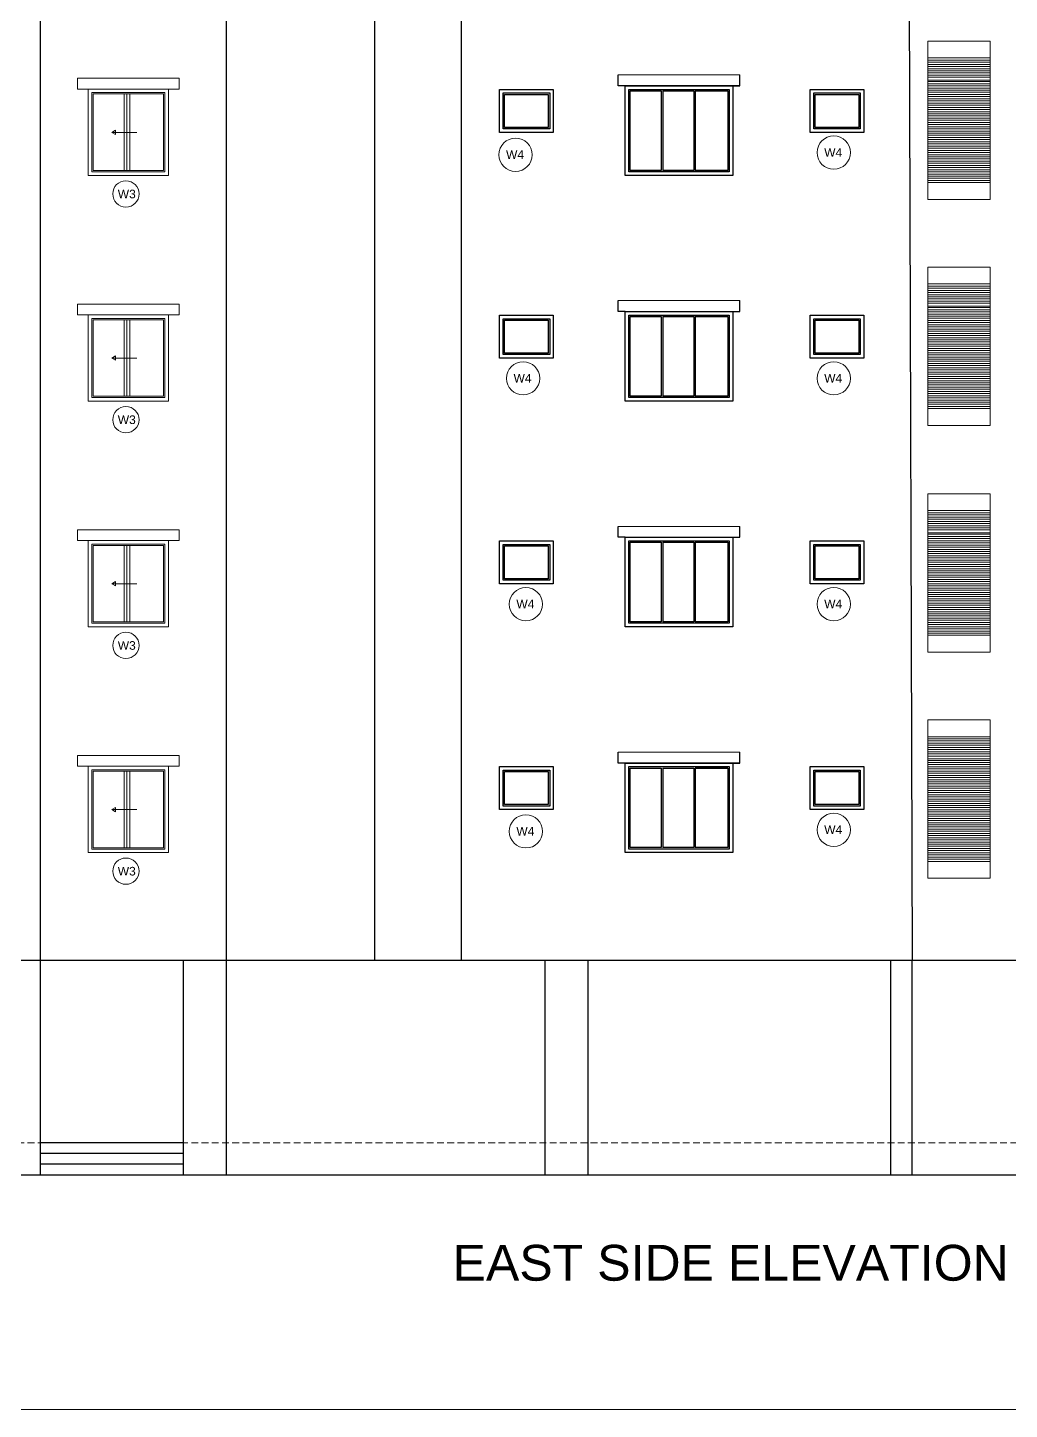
# Model space of a CAD drawing. Header units: millimetres. Extents: x -1932176 to 78768, y -1967 to 1266654.
# Drawn here: x -522262 to -508562, y 388385 to 407666 of the extents above; entities that cross this region are included whole.
import ezdxf

# ---------------------------------------------------------------- set-up
doc = ezdxf.new("R2010")
doc.units = ezdxf.units.MM
doc.linetypes.add('HIDDEN2', pattern=[4.7625, 3.175, -1.5875])
doc.layers.add('NAMES', color=252, linetype='Continuous', lineweight=15)
doc.layers.add('SHEET', color=7, linetype='Continuous', lineweight=13)
doc.styles.get("Standard").update_dxf_attribs({"font": 'arial.ttf'})

msp = doc.modelspace()

# ---------------------------------------------------------------- linework, layer by layer
at = {"ltscale": 30}
for p, q in [((-522081.01097, 394654.59026), (-522081.01097, 418204.59026)), ((-519488.23774, 394654.59026), (-519488.23774, 418204.59026)), ((-517421.05457, 418204.59026), (-517421.05457, 394654.59026)), ((-516211.04865, 418204.59026), (-516211.04865, 394654.59026)), ((-509992.71729, 418204.59026), (-509917.97186, 394654.59026)), ((-514022.47723, 406854.59026), (-514022.47723, 407006.95839)), ((-513922.47723, 406854.59026), (-514022.47723, 406854.59026)), ((-512422.47723, 406854.59026), (-512322.47723, 406854.59026)), ((-512322.47723, 406854.59026), (-512322.47723, 407006.95839)), ((-513852.47723, 406784.59026), (-513419.47723, 406784.59026)), ((-513419.47723, 406784.59026), (-513419.47723, 405674.59026)), ((-513399.47723, 406784.59026), (-513399.47723, 405674.59026)), ((-512965.47723, 406784.59026), (-512965.47723, 405674.59026)), ((-512492.47723, 406784.59026), (-512945.47723, 406784.59026)), ((-512945.47723, 406784.59026), (-512945.47723, 405674.59026)), ((-514022.47723, 403704.59026), (-514022.47723, 403856.95839)), ((-512322.47723, 403704.59026), (-512322.47723, 403856.95839)), ((-513922.47723, 403704.59026), (-514022.47723, 403704.59026)), ((-513852.47723, 403634.59026), (-513419.47723, 403634.59026)), ((-513419.47723, 403634.59026), (-513419.47723, 402524.59026)), ((-513399.47723, 403634.59026), (-513399.47723, 402524.59026)), ((-512965.47723, 403634.59026), (-512965.47723, 402524.59026)), ((-512492.47723, 403634.59026), (-512945.47723, 403634.59026)), ((-512945.47723, 403634.59026), (-512945.47723, 402524.59026)), ((-512422.47723, 403704.59026), (-512322.47723, 403704.59026)), ((-514022.47723, 400554.59026), (-514022.47723, 400706.95839)), ((-512322.47723, 400554.59026), (-512322.47723, 400706.95839)), ((-513922.47723, 400554.59026), (-514022.47723, 400554.59026)), ((-513852.47723, 400484.59026), (-513419.47723, 400484.59026)), ((-513419.47723, 400484.59026), (-513419.47723, 399374.59026)), ((-513399.47723, 400484.59026), (-513399.47723, 399374.59026)), ((-512965.47723, 400484.59026), (-512965.47723, 399374.59026)), ((-512492.47723, 400484.59026), (-512945.47723, 400484.59026)), ((-512945.47723, 400484.59026), (-512945.47723, 399374.59026)), ((-512422.47723, 400554.59026), (-512322.47723, 400554.59026)), ((-514022.47723, 397404.59026), (-514022.47723, 397556.95839)), ((-513922.47723, 397404.59026), (-514022.47723, 397404.59026)), ((-512422.47723, 397404.59026), (-512322.47723, 397404.59026)), ((-512322.47723, 397404.59026), (-512322.47723, 397556.95839)), ((-513852.47723, 397334.59026), (-513419.47723, 397334.59026)), ((-513419.47723, 397334.59026), (-513419.47723, 396224.59026)), ((-513399.47723, 397334.59026), (-513399.47723, 396224.59026)), ((-512965.47723, 397334.59026), (-512965.47723, 396224.59026)), ((-512492.47723, 397334.59026), (-512945.47723, 397334.59026)), ((-512945.47723, 397334.59026), (-512945.47723, 396224.59026)), ((-527244.24249, 394654.59026), (-504789.04995, 394654.59026)), ((-522081.01097, 391654.59026), (-522081.01097, 394654.59026)), ((-520088.23774, 391654.59026), (-520088.23774, 394654.59026)), ((-519488.23774, 391654.59026), (-519488.23774, 394654.59026)), ((-519488.23774, 391654.59026), (-519488.23774, 394654.59026)), ((-515038.86012, 391654.59026), (-515038.86012, 394654.59026)), ((-514438.86012, 391654.59026), (-514438.86012, 394654.59026)), ((-510217.97186, 391654.59026), (-510217.97186, 394654.59026)), ((-509917.97186, 391654.59026), (-509917.97186, 394654.59026)), ((-520088.23774, 392104.59026), (-522081.01097, 392104.59026)), ((-520088.23774, 391954.59026), (-522081.01097, 391954.59026)), ((-520088.23774, 391804.59026), (-522081.01097, 391804.59026)), ((-500061.29465, 391654.59026), (-534206.5955, 391654.59026)), ((-502154.19316, 391654.59026), (-529449.42714, 391654.59026))]:
    msp.add_line(p, q, dxfattribs=at)
at = {"color": 254, "linetype": 'Continuous', "lineweight": 15, "ltscale": 50, "transparency": 33554493}
for p, q in [((-508830.11759, 407243.62683), (-509701.42006, 407243.62683)), ((-508830.11759, 407213.62683), (-509701.42006, 407213.62683)), ((-508830.11759, 407183.62683), (-509701.42006, 407183.62683)), ((-508830.11759, 407183.62683), (-509701.42006, 407183.62683)), ((-508830.11759, 407153.62683), (-509701.42006, 407153.62683)), ((-508830.11759, 407123.62683), (-509701.42006, 407123.62683)), ((-508830.11759, 407093.62683), (-509701.42006, 407093.62683)), ((-508830.11759, 407063.62683), (-509701.42006, 407063.62683)), ((-508830.11759, 407033.62683), (-509701.42006, 407033.62683)), ((-508830.11759, 407003.62683), (-509701.42006, 407003.62683)), ((-508830.11759, 407003.62683), (-509701.42006, 407003.62683)), ((-508830.11759, 406973.62683), (-509701.42006, 406973.62683)), ((-508830.11759, 406933.62683), (-509701.42006, 406933.62683)), ((-508830.11759, 406913.62683), (-509701.42006, 406913.62683)), ((-508830.11759, 406883.62683), (-509701.42006, 406883.62683)), ((-508830.11759, 406853.62683), (-509701.42006, 406853.62683)), ((-508830.11759, 406823.62683), (-509701.42006, 406823.62683)), ((-508830.11759, 406823.62683), (-509701.42006, 406823.62683)), ((-508830.11759, 406793.62683), (-509701.42006, 406793.62683)), ((-508830.11759, 406763.62683), (-509701.42006, 406763.62683)), ((-508830.11759, 406733.62683), (-509701.42006, 406733.62683)), ((-508830.11759, 406703.62683), (-509701.42006, 406703.62683)), ((-508830.11759, 406673.62683), (-509701.42006, 406673.62683)), ((-508830.11759, 406643.62683), (-509701.42006, 406643.62683)), ((-508830.11759, 406643.62683), (-509701.42006, 406643.62683)), ((-508830.11759, 406613.62683), (-509701.42006, 406613.62683)), ((-508830.11759, 406583.62683), (-509701.42006, 406583.62683)), ((-508830.11759, 406553.62683), (-509701.42006, 406553.62683)), ((-508830.11759, 406523.62683), (-509701.42006, 406523.62683)), ((-508830.11759, 406493.62683), (-509701.42006, 406493.62683)), ((-508830.11759, 406463.62683), (-509701.42006, 406463.62683)), ((-508830.11759, 406463.62683), (-509701.42006, 406463.62683)), ((-508830.11759, 406433.62683), (-509701.42006, 406433.62683)), ((-508830.11759, 406403.62683), (-509701.42006, 406403.62683)), ((-508830.11759, 406373.62683), (-509701.42006, 406373.62683)), ((-508830.11759, 406343.62683), (-509701.42006, 406343.62683)), ((-508830.11759, 406313.62683), (-509701.42006, 406313.62683)), ((-508830.11759, 406283.62683), (-509701.42006, 406283.62683)), ((-508830.11759, 406283.62683), (-509701.42006, 406283.62683)), ((-508830.11759, 406253.62683), (-509701.42006, 406253.62683)), ((-508830.11759, 406223.62683), (-509701.42006, 406223.62683)), ((-508830.11759, 406193.62683), (-509701.42006, 406193.62683)), ((-508830.11759, 406163.62683), (-509701.42006, 406163.62683)), ((-508830.11759, 406133.62683), (-509701.42006, 406133.62683)), ((-508830.11759, 406103.62683), (-509701.42006, 406103.62683)), ((-508830.11759, 406073.62683), (-509701.42006, 406073.62683)), ((-508830.11759, 406043.62683), (-509701.42006, 406043.62683)), ((-508830.11759, 406013.62683), (-509701.42006, 406013.62683)), ((-508830.11759, 405983.62683), (-509701.42006, 405983.62683)), ((-508830.11759, 405953.62683), (-509701.42006, 405953.62683)), ((-508830.11759, 405923.62683), (-509701.42006, 405923.62683)), ((-508830.11759, 405923.62683), (-509701.42006, 405923.62683)), ((-508830.11759, 405893.62683), (-509701.42006, 405893.62683)), ((-508830.11759, 405863.62683), (-509701.42006, 405863.62683)), ((-508830.11759, 405833.62683), (-509701.42006, 405833.62683)), ((-508830.11759, 405833.62683), (-509701.42006, 405833.62683)), ((-508830.11759, 405803.62683), (-509701.42006, 405803.62683)), ((-508830.11759, 405803.62683), (-509701.42006, 405803.62683)), ((-508830.11759, 405773.62683), (-509701.42006, 405773.62683)), ((-508830.11759, 405773.62683), (-509701.42006, 405773.62683)), ((-508830.11759, 405743.62683), (-509701.42006, 405743.62683)), ((-508830.11759, 405743.62683), (-509701.42006, 405743.62683)), ((-508830.11759, 405713.62683), (-509701.42006, 405713.62683)), ((-508830.11759, 405683.62683), (-509701.42006, 405683.62683)), ((-508830.11759, 405683.62683), (-509701.42006, 405683.62683)), ((-508830.11759, 405653.62683), (-509701.42006, 405653.62683)), ((-508830.11759, 405623.62683), (-509701.42006, 405623.62683)), ((-508830.11759, 405593.62683), (-509701.42006, 405593.62683)), ((-508830.11759, 405563.62683), (-509701.42006, 405563.62683)), ((-508830.11759, 405533.62683), (-509701.42006, 405533.62683)), ((-508830.11759, 405503.62683), (-509701.42006, 405503.62683)), ((-508830.11759, 404089.89062), (-509701.42006, 404089.89062)), ((-508830.11759, 404059.89062), (-509701.42006, 404059.89062)), ((-508830.11759, 404029.89062), (-509701.42006, 404029.89062)), ((-508830.11759, 404029.89062), (-509701.42006, 404029.89062)), ((-508830.11759, 403999.89062), (-509701.42006, 403999.89062)), ((-508830.11759, 403969.89062), (-509701.42006, 403969.89062)), ((-508830.11759, 403939.89062), (-509701.42006, 403939.89062)), ((-508830.11759, 403909.89062), (-509701.42006, 403909.89062)), ((-508830.11759, 403879.89062), (-509701.42006, 403879.89062)), ((-508830.11759, 403849.89062), (-509701.42006, 403849.89062)), ((-508830.11759, 403849.89062), (-509701.42006, 403849.89062)), ((-508830.11759, 403819.89062), (-509701.42006, 403819.89062)), ((-508830.11759, 403779.89062), (-509701.42006, 403779.89062)), ((-508830.11759, 403759.89062), (-509701.42006, 403759.89062)), ((-508830.11759, 403729.89062), (-509701.42006, 403729.89062)), ((-508830.11759, 403699.89062), (-509701.42006, 403699.89062)), ((-508830.11759, 403669.89062), (-509701.42006, 403669.89062)), ((-508830.11759, 403669.89062), (-509701.42006, 403669.89062)), ((-508830.11759, 403639.89062), (-509701.42006, 403639.89062)), ((-508830.11759, 403609.89062), (-509701.42006, 403609.89062)), ((-508830.11759, 403579.89062), (-509701.42006, 403579.89062)), ((-508830.11759, 403549.89062), (-509701.42006, 403549.89062)), ((-508830.11759, 403519.89062), (-509701.42006, 403519.89062)), ((-508830.11759, 403489.89062), (-509701.42006, 403489.89062)), ((-508830.11759, 403489.89062), (-509701.42006, 403489.89062)), ((-508830.11759, 403459.89062), (-509701.42006, 403459.89062)), ((-508830.11759, 403429.89062), (-509701.42006, 403429.89062)), ((-508830.11759, 403399.89062), (-509701.42006, 403399.89062)), ((-508830.11759, 403369.89062), (-509701.42006, 403369.89062)), ((-508830.11759, 403339.89062), (-509701.42006, 403339.89062)), ((-508830.11759, 403309.89062), (-509701.42006, 403309.89062)), ((-508830.11759, 403309.89062), (-509701.42006, 403309.89062)), ((-508830.11759, 403279.89062), (-509701.42006, 403279.89062)), ((-508830.11759, 403249.89062), (-509701.42006, 403249.89062)), ((-508830.11759, 403219.89062), (-509701.42006, 403219.89062)), ((-508830.11759, 403189.89062), (-509701.42006, 403189.89062)), ((-508830.11759, 403159.89062), (-509701.42006, 403159.89062)), ((-508830.11759, 403129.89062), (-509701.42006, 403129.89062)), ((-508830.11759, 403129.89062), (-509701.42006, 403129.89062)), ((-508830.11759, 403099.89062), (-509701.42006, 403099.89062)), ((-508830.11759, 403069.89062), (-509701.42006, 403069.89062)), ((-508830.11759, 403039.89062), (-509701.42006, 403039.89062)), ((-508830.11759, 403009.89062), (-509701.42006, 403009.89062)), ((-508830.11759, 402979.89062), (-509701.42006, 402979.89062)), ((-508830.11759, 402949.89062), (-509701.42006, 402949.89062)), ((-508830.11759, 402919.89062), (-509701.42006, 402919.89062)), ((-508830.11759, 402889.89062), (-509701.42006, 402889.89062)), ((-508830.11759, 402859.89062), (-509701.42006, 402859.89062)), ((-508830.11759, 402829.89062), (-509701.42006, 402829.89062)), ((-508830.11759, 402799.89062), (-509701.42006, 402799.89062)), ((-508830.11759, 402769.89062), (-509701.42006, 402769.89062)), ((-508830.11759, 402769.89062), (-509701.42006, 402769.89062)), ((-508830.11759, 402739.89062), (-509701.42006, 402739.89062)), ((-508830.11759, 402709.89062), (-509701.42006, 402709.89062)), ((-508830.11759, 402679.89062), (-509701.42006, 402679.89062)), ((-508830.11759, 402679.89062), (-509701.42006, 402679.89062)), ((-508830.11759, 402649.89062), (-509701.42006, 402649.89062)), ((-508830.11759, 402649.89062), (-509701.42006, 402649.89062)), ((-508830.11759, 402619.89062), (-509701.42006, 402619.89062)), ((-508830.11759, 402619.89062), (-509701.42006, 402619.89062)), ((-508830.11759, 402589.89062), (-509701.42006, 402589.89062)), ((-508830.11759, 402589.89062), (-509701.42006, 402589.89062)), ((-508830.11759, 402559.89062), (-509701.42006, 402559.89062)), ((-508830.11759, 402529.89062), (-509701.42006, 402529.89062)), ((-508830.11759, 402529.89062), (-509701.42006, 402529.89062)), ((-508830.11759, 402499.89062), (-509701.42006, 402499.89062)), ((-508830.11759, 402469.89062), (-509701.42006, 402469.89062)), ((-508830.11759, 402439.89062), (-509701.42006, 402439.89062)), ((-508830.11759, 402409.89062), (-509701.42006, 402409.89062)), ((-508830.11759, 402379.89062), (-509701.42006, 402379.89062)), ((-508830.11759, 402349.89062), (-509701.42006, 402349.89062)), ((-508830.11759, 400926.33749), (-509701.42006, 400926.33749)), ((-508830.11759, 400896.33749), (-509701.42006, 400896.33749)), ((-508830.11759, 400866.33749), (-509701.42006, 400866.33749)), ((-508830.11759, 400866.33749), (-509701.42006, 400866.33749)), ((-508830.11759, 400836.33749), (-509701.42006, 400836.33749)), ((-508830.11759, 400806.33749), (-509701.42006, 400806.33749)), ((-508830.11759, 400776.33749), (-509701.42006, 400776.33749)), ((-508830.11759, 400746.33749), (-509701.42006, 400746.33749)), ((-508830.11759, 400716.33749), (-509701.42006, 400716.33749)), ((-508830.11759, 400686.33749), (-509701.42006, 400686.33749)), ((-508830.11759, 400686.33749), (-509701.42006, 400686.33749)), ((-508830.11759, 400656.33749), (-509701.42006, 400656.33749)), ((-508830.11759, 400616.33749), (-509701.42006, 400616.33749)), ((-508830.11759, 400596.33749), (-509701.42006, 400596.33749)), ((-508830.11759, 400566.33749), (-509701.42006, 400566.33749)), ((-508830.11759, 400536.33749), (-509701.42006, 400536.33749)), ((-508830.11759, 400506.33749), (-509701.42006, 400506.33749)), ((-508830.11759, 400506.33749), (-509701.42006, 400506.33749)), ((-508830.11759, 400476.33749), (-509701.42006, 400476.33749)), ((-508830.11759, 400446.33749), (-509701.42006, 400446.33749)), ((-508830.11759, 400416.33749), (-509701.42006, 400416.33749)), ((-508830.11759, 400386.33749), (-509701.42006, 400386.33749)), ((-508830.11759, 400356.33749), (-509701.42006, 400356.33749)), ((-508830.11759, 400326.33749), (-509701.42006, 400326.33749)), ((-508830.11759, 400326.33749), (-509701.42006, 400326.33749)), ((-508830.11759, 400296.33749), (-509701.42006, 400296.33749)), ((-508830.11759, 400266.33749), (-509701.42006, 400266.33749)), ((-508830.11759, 400236.33749), (-509701.42006, 400236.33749)), ((-508830.11759, 400206.33749), (-509701.42006, 400206.33749)), ((-508830.11759, 400176.33749), (-509701.42006, 400176.33749)), ((-508830.11759, 400146.33749), (-509701.42006, 400146.33749)), ((-508830.11759, 400146.33749), (-509701.42006, 400146.33749)), ((-508830.11759, 400116.33749), (-509701.42006, 400116.33749)), ((-508830.11759, 400086.33749), (-509701.42006, 400086.33749)), ((-508830.11759, 400056.33749), (-509701.42006, 400056.33749)), ((-508830.11759, 400026.33749), (-509701.42006, 400026.33749)), ((-508830.11759, 399996.33749), (-509701.42006, 399996.33749)), ((-508830.11759, 399966.33749), (-509701.42006, 399966.33749)), ((-508830.11759, 399966.33749), (-509701.42006, 399966.33749)), ((-508830.11759, 399936.33749), (-509701.42006, 399936.33749)), ((-508830.11759, 399906.33749), (-509701.42006, 399906.33749)), ((-508830.11759, 399876.33749), (-509701.42006, 399876.33749)), ((-508830.11759, 399846.33749), (-509701.42006, 399846.33749)), ((-508830.11759, 399816.33749), (-509701.42006, 399816.33749)), ((-508830.11759, 399786.33749), (-509701.42006, 399786.33749)), ((-508830.11759, 399756.33749), (-509701.42006, 399756.33749)), ((-508830.11759, 399726.33749), (-509701.42006, 399726.33749)), ((-508830.11759, 399696.33749), (-509701.42006, 399696.33749)), ((-508830.11759, 399666.33749), (-509701.42006, 399666.33749)), ((-508830.11759, 399636.33749), (-509701.42006, 399636.33749)), ((-508830.11759, 399606.33749), (-509701.42006, 399606.33749)), ((-508830.11759, 399606.33749), (-509701.42006, 399606.33749)), ((-508830.11759, 399576.33749), (-509701.42006, 399576.33749)), ((-508830.11759, 399546.33749), (-509701.42006, 399546.33749)), ((-508830.11759, 399516.33749), (-509701.42006, 399516.33749)), ((-508830.11759, 399516.33749), (-509701.42006, 399516.33749)), ((-508830.11759, 399486.33749), (-509701.42006, 399486.33749)), ((-508830.11759, 399486.33749), (-509701.42006, 399486.33749)), ((-508830.11759, 399456.33749), (-509701.42006, 399456.33749)), ((-508830.11759, 399456.33749), (-509701.42006, 399456.33749)), ((-508830.11759, 399426.33749), (-509701.42006, 399426.33749)), ((-508830.11759, 399426.33749), (-509701.42006, 399426.33749)), ((-508830.11759, 399396.33749), (-509701.42006, 399396.33749)), ((-508830.11759, 399366.33749), (-509701.42006, 399366.33749)), ((-508830.11759, 399366.33749), (-509701.42006, 399366.33749)), ((-508830.11759, 399336.33749), (-509701.42006, 399336.33749)), ((-508830.11759, 399306.33749), (-509701.42006, 399306.33749)), ((-508830.11759, 399276.33749), (-509701.42006, 399276.33749)), ((-508830.11759, 399246.33749), (-509701.42006, 399246.33749)), ((-508830.11759, 399216.33749), (-509701.42006, 399216.33749)), ((-508830.11759, 399186.33749), (-509701.42006, 399186.33749)), ((-508830.11759, 397771.94446), (-509701.42006, 397771.94446)), ((-508830.11759, 397741.94446), (-509701.42006, 397741.94446)), ((-508830.11759, 397711.94446), (-509701.42006, 397711.94446)), ((-508830.11759, 397711.94446), (-509701.42006, 397711.94446)), ((-508830.11759, 397681.94446), (-509701.42006, 397681.94446)), ((-508830.11759, 397651.94446), (-509701.42006, 397651.94446)), ((-508830.11759, 397621.94446), (-509701.42006, 397621.94446)), ((-508830.11759, 397591.94446), (-509701.42006, 397591.94446)), ((-508830.11759, 397561.94446), (-509701.42006, 397561.94446)), ((-508830.11759, 397531.94446), (-509701.42006, 397531.94446)), ((-508830.11759, 397531.94446), (-509701.42006, 397531.94446)), ((-508830.11759, 397501.94446), (-509701.42006, 397501.94446)), ((-508830.11759, 397461.94446), (-509701.42006, 397461.94446)), ((-508830.11759, 397441.94446), (-509701.42006, 397441.94446)), ((-508830.11759, 397411.94446), (-509701.42006, 397411.94446)), ((-508830.11759, 397381.94446), (-509701.42006, 397381.94446)), ((-508830.11759, 397351.94446), (-509701.42006, 397351.94446)), ((-508830.11759, 397351.94446), (-509701.42006, 397351.94446)), ((-508830.11759, 397321.94446), (-509701.42006, 397321.94446)), ((-508830.11759, 397291.94446), (-509701.42006, 397291.94446)), ((-508830.11759, 397261.94446), (-509701.42006, 397261.94446)), ((-508830.11759, 397231.94446), (-509701.42006, 397231.94446)), ((-508830.11759, 397201.94446), (-509701.42006, 397201.94446)), ((-508830.11759, 397171.94446), (-509701.42006, 397171.94446)), ((-508830.11759, 397171.94446), (-509701.42006, 397171.94446)), ((-508830.11759, 397141.94446), (-509701.42006, 397141.94446)), ((-508830.11759, 397111.94446), (-509701.42006, 397111.94446)), ((-508830.11759, 397081.94446), (-509701.42006, 397081.94446)), ((-508830.11759, 397051.94446), (-509701.42006, 397051.94446)), ((-508830.11759, 397021.94446), (-509701.42006, 397021.94446)), ((-508830.11759, 396991.94446), (-509701.42006, 396991.94446)), ((-508830.11759, 396991.94446), (-509701.42006, 396991.94446)), ((-508830.11759, 396961.94446), (-509701.42006, 396961.94446)), ((-508830.11759, 396931.94446), (-509701.42006, 396931.94446)), ((-508830.11759, 396901.94446), (-509701.42006, 396901.94446)), ((-508830.11759, 396871.94446), (-509701.42006, 396871.94446)), ((-508830.11759, 396841.94446), (-509701.42006, 396841.94446)), ((-508830.11759, 396811.94446), (-509701.42006, 396811.94446)), ((-508830.11759, 396811.94446), (-509701.42006, 396811.94446)), ((-508830.11759, 396781.94446), (-509701.42006, 396781.94446)), ((-508830.11759, 396751.94446), (-509701.42006, 396751.94446)), ((-508830.11759, 396721.94446), (-509701.42006, 396721.94446)), ((-508830.11759, 396691.94446), (-509701.42006, 396691.94446)), ((-508830.11759, 396661.94446), (-509701.42006, 396661.94446)), ((-508830.11759, 396631.94446), (-509701.42006, 396631.94446)), ((-508830.11759, 396601.94446), (-509701.42006, 396601.94446)), ((-508830.11759, 396571.94446), (-509701.42006, 396571.94446)), ((-508830.11759, 396541.94446), (-509701.42006, 396541.94446)), ((-508830.11759, 396511.94446), (-509701.42006, 396511.94446)), ((-508830.11759, 396481.94446), (-509701.42006, 396481.94446)), ((-508830.11759, 396451.94446), (-509701.42006, 396451.94446)), ((-508830.11759, 396451.94446), (-509701.42006, 396451.94446)), ((-508830.11759, 396421.94446), (-509701.42006, 396421.94446)), ((-508830.11759, 396391.94446), (-509701.42006, 396391.94446)), ((-508830.11759, 396361.94446), (-509701.42006, 396361.94446)), ((-508830.11759, 396361.94446), (-509701.42006, 396361.94446)), ((-508830.11759, 396331.94446), (-509701.42006, 396331.94446)), ((-508830.11759, 396331.94446), (-509701.42006, 396331.94446)), ((-508830.11759, 396301.94446), (-509701.42006, 396301.94446)), ((-508830.11759, 396301.94446), (-509701.42006, 396301.94446)), ((-508830.11759, 396271.94446), (-509701.42006, 396271.94446)), ((-508830.11759, 396271.94446), (-509701.42006, 396271.94446)), ((-508830.11759, 396241.94446), (-509701.42006, 396241.94446)), ((-508830.11759, 396211.94446), (-509701.42006, 396211.94446)), ((-508830.11759, 396211.94446), (-509701.42006, 396211.94446)), ((-508830.11759, 396181.94446), (-509701.42006, 396181.94446)), ((-508830.11759, 396151.94446), (-509701.42006, 396151.94446)), ((-508830.11759, 396121.94446), (-509701.42006, 396121.94446)), ((-508830.11759, 396091.94446), (-509701.42006, 396091.94446)), ((-508830.11759, 396061.94446), (-509701.42006, 396061.94446)), ((-508830.11759, 396031.94446), (-509701.42006, 396031.94446))]:
    msp.add_line(p, q, dxfattribs=at)
at = {"linetype": 'Continuous', "lineweight": 15, "ltscale": 50}
for p, q in [((-521567.07322, 406809.05153), (-521567.07322, 406959.05153)), ((-521567.07322, 406959.05153), (-520146.50513, 406959.05153)), ((-512322.47723, 407006.95839), (-514022.47723, 407006.95839)), ((-521567.07322, 403659.05153), (-521567.07322, 403809.05153)), ((-521567.07322, 403809.05153), (-520146.50513, 403809.05153)), ((-512322.47723, 403856.95839), (-514022.47723, 403856.95839)), ((-512322.47723, 400706.95839), (-514022.47723, 400706.95839)), ((-521567.07322, 400509.05153), (-521567.07322, 400659.05153)), ((-521567.07322, 400659.05153), (-520146.50513, 400659.05153)), ((-521567.07322, 397359.05153), (-521567.07322, 397509.05153)), ((-521567.07322, 397509.05153), (-520146.50513, 397509.05153)), ((-512322.47723, 397556.95839), (-514022.47723, 397556.95839))]:
    msp.add_line(p, q, dxfattribs=at)
at = {"linetype": 'ByBlock', "lineweight": 20}
for p, q in [((-520146.50513, 406809.05153), (-520146.50513, 406959.05153)), ((-521417.07322, 406809.05153), (-521567.07322, 406809.05153)), ((-520916.78917, 405672.59026), (-520916.78917, 406741.05153)), ((-520876.78917, 405672.59026), (-520876.78917, 406741.05153)), ((-520836.78917, 405672.59026), (-520836.78917, 406741.05153)), ((-520296.50513, 406809.05153), (-520146.50513, 406809.05153)), ((-521417.07322, 405604.59026), (-520296.50513, 405604.59026)), ((-521367.07322, 405654.59026), (-520346.50513, 405654.59026)), ((-521349.07322, 405672.59026), (-520364.50513, 405672.59026)), ((-520146.50513, 403659.05153), (-520146.50513, 403809.05153)), ((-521417.07322, 403659.05153), (-521567.07322, 403659.05153)), ((-520916.78917, 402522.59026), (-520916.78917, 403591.05153)), ((-520876.78917, 402522.59026), (-520876.78917, 403591.05153)), ((-520836.78917, 402522.59026), (-520836.78917, 403591.05153)), ((-520296.50513, 403659.05153), (-520146.50513, 403659.05153)), ((-521417.07322, 402454.59026), (-520296.50513, 402454.59026)), ((-521367.07322, 402504.59026), (-520346.50513, 402504.59026)), ((-521349.07322, 402522.59026), (-520364.50513, 402522.59026)), ((-521417.07322, 400509.05153), (-521567.07322, 400509.05153)), ((-520296.50513, 400509.05153), (-520146.50513, 400509.05153)), ((-520146.50513, 400509.05153), (-520146.50513, 400659.05153)), ((-520916.78917, 399372.59026), (-520916.78917, 400441.05153)), ((-520876.78917, 399372.59026), (-520876.78917, 400441.05153)), ((-520836.78917, 399372.59026), (-520836.78917, 400441.05153)), ((-521367.07322, 399354.59026), (-520346.50513, 399354.59026)), ((-521349.07322, 399372.59026), (-520364.50513, 399372.59026)), ((-521417.07322, 399304.59026), (-520296.50513, 399304.59026)), ((-520146.50513, 397359.05153), (-520146.50513, 397509.05153)), ((-521417.07322, 397359.05153), (-521567.07322, 397359.05153)), ((-520916.78917, 396222.59026), (-520916.78917, 397291.05153)), ((-520876.78917, 396222.59026), (-520876.78917, 397291.05153)), ((-520836.78917, 396222.59026), (-520836.78917, 397291.05153)), ((-520296.50513, 397359.05153), (-520146.50513, 397359.05153)), ((-521417.07322, 396154.59026), (-520296.50513, 396154.59026)), ((-521367.07322, 396204.59026), (-520346.50513, 396204.59026)), ((-521349.07322, 396222.59026), (-520364.50513, 396222.59026))]:
    msp.add_line(p, q, dxfattribs=at)
at = {"linetype": 'Continuous', "lineweight": 13, "ltscale": 50}
for p, q in [((-512322.47723, 406856.95839), (-514022.47723, 406856.95839)), ((-521567.07322, 406809.05153), (-520146.50513, 406809.05153)), ((-521036.26224, 406235.35304), (-521086.26224, 406205.35304)), ((-520736.26224, 406205.35304), (-521086.26224, 406205.35304)), ((-521086.26224, 406205.35304), (-521036.26224, 406205.35304)), ((-521036.26224, 406175.35304), (-521086.26224, 406205.35304)), ((-521036.26224, 406205.35304), (-521036.26224, 406235.35304)), ((-521036.26224, 406205.35304), (-521036.26224, 406175.35304)), ((-521567.07322, 403659.05153), (-520146.50513, 403659.05153)), ((-512322.47723, 403706.95839), (-514022.47723, 403706.95839)), ((-521036.26224, 403085.35304), (-521086.26224, 403055.35304)), ((-520736.26224, 403055.35304), (-521086.26224, 403055.35304)), ((-521086.26224, 403055.35304), (-521036.26224, 403055.35304)), ((-521036.26224, 403025.35304), (-521086.26224, 403055.35304)), ((-521036.26224, 403055.35304), (-521036.26224, 403085.35304)), ((-521036.26224, 403055.35304), (-521036.26224, 403025.35304)), ((-521567.07322, 400509.05153), (-520146.50513, 400509.05153)), ((-512322.47723, 400556.95839), (-514022.47723, 400556.95839)), ((-521036.26224, 399935.35304), (-521086.26224, 399905.35304)), ((-520736.26224, 399905.35304), (-521086.26224, 399905.35304)), ((-521086.26224, 399905.35304), (-521036.26224, 399905.35304)), ((-521036.26224, 399875.35304), (-521086.26224, 399905.35304)), ((-521036.26224, 399905.35304), (-521036.26224, 399935.35304)), ((-521036.26224, 399905.35304), (-521036.26224, 399875.35304)), ((-512322.47723, 397406.95839), (-514022.47723, 397406.95839)), ((-521567.07322, 397359.05153), (-520146.50513, 397359.05153)), ((-521036.26224, 396785.35304), (-521086.26224, 396755.35304)), ((-520736.26224, 396755.35304), (-521086.26224, 396755.35304)), ((-521086.26224, 396755.35304), (-521036.26224, 396755.35304)), ((-521036.26224, 396725.35304), (-521086.26224, 396755.35304)), ((-521036.26224, 396755.35304), (-521036.26224, 396785.35304)), ((-521036.26224, 396755.35304), (-521036.26224, 396725.35304))]:
    msp.add_line(p, q, dxfattribs=at)
at = {"linetype": 'ByBlock', "lineweight": 20}
for points in [[(-509701.42006, 405268.1797), (-508830.11759, 405268.1797), (-508830.11759, 407478.27927), (-509701.42006, 407478.27927)], [(-509701.42006, 402114.44349), (-508830.11759, 402114.44349), (-508830.11759, 404324.54306), (-509701.42006, 404324.54306)], [(-509701.42006, 398950.89036), (-508830.11759, 398950.89036), (-508830.11759, 401160.98993), (-509701.42006, 401160.98993)], [(-509701.42006, 395796.49733), (-508830.11759, 395796.49733), (-508830.11759, 398006.5969), (-509701.42006, 398006.5969)]]:
    msp.add_lwpolyline(points, close=True, dxfattribs=at)
at = {"ltscale": 30}
for points in [[(-513922.47723, 405604.59026), (-513922.47723, 406854.59026), (-512422.47723, 406854.59026), (-512422.47711, 405604.59026)], [(-514925.92646, 406204.59026), (-515675.92646, 406204.59026), (-515675.92646, 406804.59026), (-514925.92646, 406804.59026), (-514925.92646, 406204.59026), (-515525.92646, 406204.59026)], [(-513872.47723, 405654.59026), (-513872.47723, 406804.59026), (-512472.47723, 406804.59026), (-512472.47723, 405654.59026)], [(-513852.47723, 405674.59026), (-513852.47723, 406784.59026), (-513419.47723, 406784.59026)], [(-513399.47723, 406784.59026), (-512965.47723, 406784.59026)], [(-512945.47723, 406784.59026), (-512492.47723, 406784.59026), (-512492.47723, 405674.59026)], [(-510592.29097, 406204.59026), (-511342.29097, 406204.59026), (-511342.29097, 406804.59026), (-510592.29097, 406804.59026), (-510592.29097, 406204.59026), (-511192.29097, 406204.59026)], [(-512422.47711, 405604.59026), (-513922.47723, 405604.59026)], [(-512472.47723, 405654.59026), (-513872.47723, 405654.59026)], [(-513419.47723, 405674.59026), (-513852.47723, 405674.59026)], [(-512965.47723, 405674.59026), (-513399.47723, 405674.59026)], [(-512492.47723, 405674.59026), (-512945.47723, 405674.59026)], [(-514925.92646, 403054.59026), (-515675.92646, 403054.59026), (-515675.92646, 403654.59026), (-514925.92646, 403654.59026), (-514925.92646, 403054.59026), (-515525.92646, 403054.59026)], [(-513922.47723, 402454.59026), (-513922.47723, 403704.59026), (-512422.47723, 403704.59026), (-512422.47711, 402454.59026)], [(-513872.47723, 402504.59026), (-513872.47723, 403654.59026), (-512472.47723, 403654.59026), (-512472.47723, 402504.59026)], [(-513852.47723, 402524.59026), (-513852.47723, 403634.59026), (-513419.47723, 403634.59026)], [(-513399.47723, 403634.59026), (-512965.47723, 403634.59026)], [(-512945.47723, 403634.59026), (-512492.47723, 403634.59026), (-512492.47723, 402524.59026)], [(-510592.29097, 403054.59026), (-511342.29097, 403054.59026), (-511342.29097, 403654.59026), (-510592.29097, 403654.59026), (-510592.29097, 403054.59026), (-511192.29097, 403054.59026)], [(-512422.47711, 402454.59026), (-513922.47723, 402454.59026)], [(-512472.47723, 402504.59026), (-513872.47723, 402504.59026)], [(-513419.47723, 402524.59026), (-513852.47723, 402524.59026)], [(-512965.47723, 402524.59026), (-513399.47723, 402524.59026)], [(-512492.47723, 402524.59026), (-512945.47723, 402524.59026)], [(-514925.92646, 399904.59026), (-515675.92646, 399904.59026), (-515675.92646, 400504.59026), (-514925.92646, 400504.59026), (-514925.92646, 399904.59026), (-515525.92646, 399904.59026)], [(-513922.47723, 399304.59026), (-513922.47723, 400554.59026), (-512422.47723, 400554.59026), (-512422.47711, 399304.59026)], [(-513872.47723, 399354.59026), (-513872.47723, 400504.59026), (-512472.47723, 400504.59026), (-512472.47723, 399354.59026)], [(-513852.47723, 399374.59026), (-513852.47723, 400484.59026), (-513419.47723, 400484.59026)], [(-513399.47723, 400484.59026), (-512965.47723, 400484.59026)], [(-512945.47723, 400484.59026), (-512492.47723, 400484.59026), (-512492.47723, 399374.59026)], [(-510592.29097, 399904.59026), (-511342.29097, 399904.59026), (-511342.29097, 400504.59026), (-510592.29097, 400504.59026), (-510592.29097, 399904.59026), (-511192.29097, 399904.59026)], [(-512472.47723, 399354.59026), (-513872.47723, 399354.59026)], [(-513419.47723, 399374.59026), (-513852.47723, 399374.59026)], [(-512965.47723, 399374.59026), (-513399.47723, 399374.59026)], [(-512492.47723, 399374.59026), (-512945.47723, 399374.59026)], [(-512422.47711, 399304.59026), (-513922.47723, 399304.59026)], [(-513922.47723, 396154.59026), (-513922.47723, 397404.59026), (-512422.47723, 397404.59026), (-512422.47711, 396154.59026)], [(-514925.92646, 396754.59026), (-515675.92646, 396754.59026), (-515675.92646, 397354.59026), (-514925.92646, 397354.59026), (-514925.92646, 396754.59026), (-515525.92646, 396754.59026)], [(-513872.47723, 396204.59026), (-513872.47723, 397354.59026), (-512472.47723, 397354.59026), (-512472.47723, 396204.59026)], [(-513852.47723, 396224.59026), (-513852.47723, 397334.59026), (-513419.47723, 397334.59026)], [(-513399.47723, 397334.59026), (-512965.47723, 397334.59026)], [(-512945.47723, 397334.59026), (-512492.47723, 397334.59026), (-512492.47723, 396224.59026)], [(-510592.29097, 396754.59026), (-511342.29097, 396754.59026), (-511342.29097, 397354.59026), (-510592.29097, 397354.59026), (-510592.29097, 396754.59026), (-511192.29097, 396754.59026)], [(-512422.47711, 396154.59026), (-513922.47723, 396154.59026)], [(-512472.47723, 396204.59026), (-513872.47723, 396204.59026)], [(-513419.47723, 396224.59026), (-513852.47723, 396224.59026)], [(-512965.47723, 396224.59026), (-513399.47723, 396224.59026)], [(-512492.47723, 396224.59026), (-512945.47723, 396224.59026)]]:
    msp.add_lwpolyline(points, dxfattribs=at)
at = {"linetype": 'ByBlock', "lineweight": 20}
for points in [[(-521417.07322, 405604.59026), (-521417.07322, 406809.05153), (-520296.50513, 406809.05153), (-520296.50513, 405604.59026)], [(-521367.07322, 405654.59026), (-521367.07322, 406759.05153), (-520346.50513, 406759.05153), (-520346.50513, 405654.59026)], [(-521349.07322, 405672.59026), (-521349.07322, 406741.05153), (-520364.50513, 406741.05153), (-520364.50513, 405672.59026)], [(-521417.07322, 402454.59026), (-521417.07322, 403659.05153), (-520296.50513, 403659.05153), (-520296.50513, 402454.59026)], [(-521367.07322, 402504.59026), (-521367.07322, 403609.05153), (-520346.50513, 403609.05153), (-520346.50513, 402504.59026)], [(-521349.07322, 402522.59026), (-521349.07322, 403591.05153), (-520364.50513, 403591.05153), (-520364.50513, 402522.59026)], [(-521417.07322, 399304.59026), (-521417.07322, 400509.05153), (-520296.50513, 400509.05153), (-520296.50513, 399304.59026)], [(-521367.07322, 399354.59026), (-521367.07322, 400459.05153), (-520346.50513, 400459.05153), (-520346.50513, 399354.59026)], [(-521349.07322, 399372.59026), (-521349.07322, 400441.05153), (-520364.50513, 400441.05153), (-520364.50513, 399372.59026)], [(-521417.07322, 396154.59026), (-521417.07322, 397359.05153), (-520296.50513, 397359.05153), (-520296.50513, 396154.59026)], [(-521367.07322, 396204.59026), (-521367.07322, 397309.05153), (-520346.50513, 397309.05153), (-520346.50513, 396204.59026)], [(-521349.07322, 396222.59026), (-521349.07322, 397291.05153), (-520364.50513, 397291.05153), (-520364.50513, 396222.59026)]]:
    msp.add_lwpolyline(points, dxfattribs=at)
at = {"ltscale": 30}
for points in [[(-514975.92646, 406254.59026), (-515625.92646, 406254.59026), (-515625.92646, 406754.59026), (-514975.92646, 406754.59026)], [(-514995.92646, 406274.59026), (-515605.92646, 406274.59026), (-515605.92646, 406734.59026), (-514995.92646, 406734.59026)], [(-510642.29097, 406254.59026), (-511292.29097, 406254.59026), (-511292.29097, 406754.59026), (-510642.29097, 406754.59026)], [(-510662.29097, 406274.59026), (-511272.29097, 406274.59026), (-511272.29097, 406734.59026), (-510662.29097, 406734.59026)], [(-514975.92646, 403104.59026), (-515625.92646, 403104.59026), (-515625.92646, 403604.59026), (-514975.92646, 403604.59026)], [(-514995.92646, 403124.59026), (-515605.92646, 403124.59026), (-515605.92646, 403584.59026), (-514995.92646, 403584.59026)], [(-510642.29097, 403104.59026), (-511292.29097, 403104.59026), (-511292.29097, 403604.59026), (-510642.29097, 403604.59026)], [(-510662.29097, 403124.59026), (-511272.29097, 403124.59026), (-511272.29097, 403584.59026), (-510662.29097, 403584.59026)], [(-514975.92646, 399954.59026), (-515625.92646, 399954.59026), (-515625.92646, 400454.59026), (-514975.92646, 400454.59026)], [(-514995.92646, 399974.59026), (-515605.92646, 399974.59026), (-515605.92646, 400434.59026), (-514995.92646, 400434.59026)], [(-510642.29097, 399954.59026), (-511292.29097, 399954.59026), (-511292.29097, 400454.59026), (-510642.29097, 400454.59026)], [(-510662.29097, 399974.59026), (-511272.29097, 399974.59026), (-511272.29097, 400434.59026), (-510662.29097, 400434.59026)], [(-514975.92646, 396804.59026), (-515625.92646, 396804.59026), (-515625.92646, 397304.59026), (-514975.92646, 397304.59026)], [(-514995.92646, 396824.59026), (-515605.92646, 396824.59026), (-515605.92646, 397284.59026), (-514995.92646, 397284.59026)], [(-510642.29097, 396804.59026), (-511292.29097, 396804.59026), (-511292.29097, 397304.59026), (-510642.29097, 397304.59026)], [(-510662.29097, 396824.59026), (-511272.29097, 396824.59026), (-511272.29097, 397284.59026), (-510662.29097, 397284.59026)]]:
    msp.add_lwpolyline(points, close=True, dxfattribs=at)
at = {"color": 252, "linetype": 'ByBlock', "lineweight": 20, "ltscale": 2}
for centre, radius in [((-515452.87171, 405892.71546), 231.87848), ((-511012.6842, 405922.53772), 231.87848), ((-520891.04199, 405345.45685), 183.48433), ((-515347.90549, 402772.53772), 231.87848), ((-511012.6842, 402772.53772), 231.87848), ((-520891.04199, 402195.45685), 183.48433), ((-515308.78425, 399620.98315), 231.87848), ((-511012.6842, 399622.53772), 231.87848), ((-520891.04199, 399045.45685), 183.48433), ((-515308.78425, 396450.81966), 231.87848), ((-511012.6842, 396472.53772), 231.87848), ((-520891.04199, 395895.45685), 183.48433)]:
    msp.add_circle(centre, radius, dxfattribs=at)
at = {"layer": 'NAMES', "linetype": 'HIDDEN2', "lineweight": 20, "ltscale": 30}
msp.add_line((-527264.24249, 392104.59026), (-498954.77977, 392104.59026), dxfattribs=at)
at = {"layer": 'SHEET'}
msp.add_lwpolyline([(-535414.45101, 425991.86818), (-485478.69648, 425991.86818), (-485478.69648, 388385.08004), (-535414.45101, 388385.08004)], close=True, dxfattribs=at)

# ---------------------------------------------------------------- texts
at = {"color": 252, "transparency": 16777216, "char_height": 120, "attachment_point": 3}
for insert in [(-515334.63203, 405954.64519), (-510894.44452, 405984.46745), (-515229.6658, 402834.46745), (-510894.44452, 402834.46745), (-515190.54457, 399682.91288), (-510894.44452, 399684.46745), (-515190.54457, 396512.74939), (-510894.44452, 396534.46745)]:
    msp.add_mtext_dynamic_manual_height_columns('W4', width=13.2734588, gutter_width=11139.68641, heights=[0], dxfattribs=dict(at, insert=insert))
at = {"color": 252, "linetype": 'ByBlock', "lineweight": 20, "ltscale": 2, "char_height": 119.90896, "attachment_point": 1}
for insert in [(-521004.49661, 405404.90144), (-521004.49661, 402254.90144), (-521004.49661, 399104.90144), (-521004.49661, 395954.90144)]:
    msp.add_mtext_dynamic_manual_height_columns('W3', width=483.4278113, gutter_width=12.5, heights=[2.5], dxfattribs=dict(at, insert=insert))
at = {"ltscale": 30, "insert": (-508569.87524, 390680.7153), "char_height": 500, "attachment_point": 3}
msp.add_mtext_dynamic_manual_height_columns('EAST SIDE ELEVATION', width=10332.6613347, gutter_width=12.5, heights=[0], dxfattribs=at)

doc.saveas('drawing.dxf')
